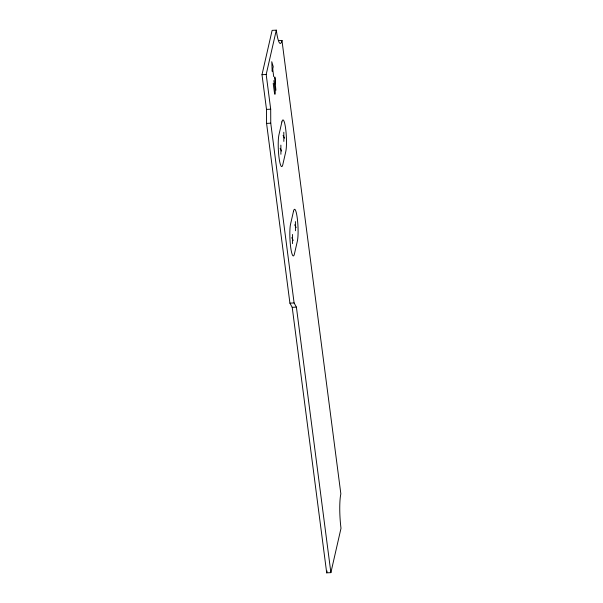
<?xml version="1.0" encoding="UTF-8"?>
<svg xmlns="http://www.w3.org/2000/svg" width="603" height="603" viewBox="0 0 603 603"><rect width="100%" height="100%" fill="white"/><g stroke="black" fill="none" stroke-linecap="round" stroke-linejoin="round"><path stroke-width="0.9" d="M261.996 74.697L272.119 30.361L276.302 30.15A25.416 3.799 87.1 0 0 281.955 40.424L340.853 493.887A25.416 3.799 87.1 0 0 341.004 528.288L330.881 572.639L326.698 572.85L292.214 307.334L289.915 303.151L266.571 123.389L266.503 109.399L261.996 74.697L266.187 74.486L276.302 30.15M272.677 69.172L272.194 71.29L271.765 61.71L273.234 66.737L272.714 69.013L273.694 76.604M275.149 83.923L275.337 83.093A3.264 0.49 87.1 0 0 275.322 78.669A3.264 0.49 87.1 0 0 274.591 77.35L275.918 90.254M326.698 572.85L327.112 571.041M278.609 40.597L281.955 40.424M266.503 109.399L270.694 109.188L270.755 123.178L294.098 302.947L296.397 307.123L330.881 572.639M266.571 123.389L270.755 123.178M289.915 303.151L294.098 302.947M292.214 307.334L296.397 307.123M283.071 135.449L284.578 138.193M280.131 148.315L281.639 151.059M294.671 224.806L296.179 227.542M291.739 237.672L293.246 240.409M273.86 80.576L275.089 90.043A2.932 0.437 87.1 0 1 275.104 94.008A2.932 0.437 87.1 0 1 274.455 92.824L273.219 83.357M266.187 74.486L270.694 109.188M295.41 221.587L295.447 230.761M292.47 234.454L292.515 243.627M283.802 132.238L283.84 141.411M280.87 145.104L280.908 154.278M281.887 121.927L278.955 134.801A16.944 2.533 87.1 0 0 279.053 157.73A16.944 2.533 87.1 0 0 282.822 164.581L285.754 151.715A16.944 2.533 87.1 0 0 285.656 128.778A16.944 2.533 87.1 0 0 281.887 121.927M293.495 211.284L290.556 224.15A16.944 2.533 87.1 0 0 290.661 247.087A16.944 2.533 87.1 0 0 294.43 253.931L297.362 241.064A16.944 2.533 87.1 0 0 297.264 218.135A16.944 2.533 87.1 0 0 293.495 211.284"/></g></svg>
